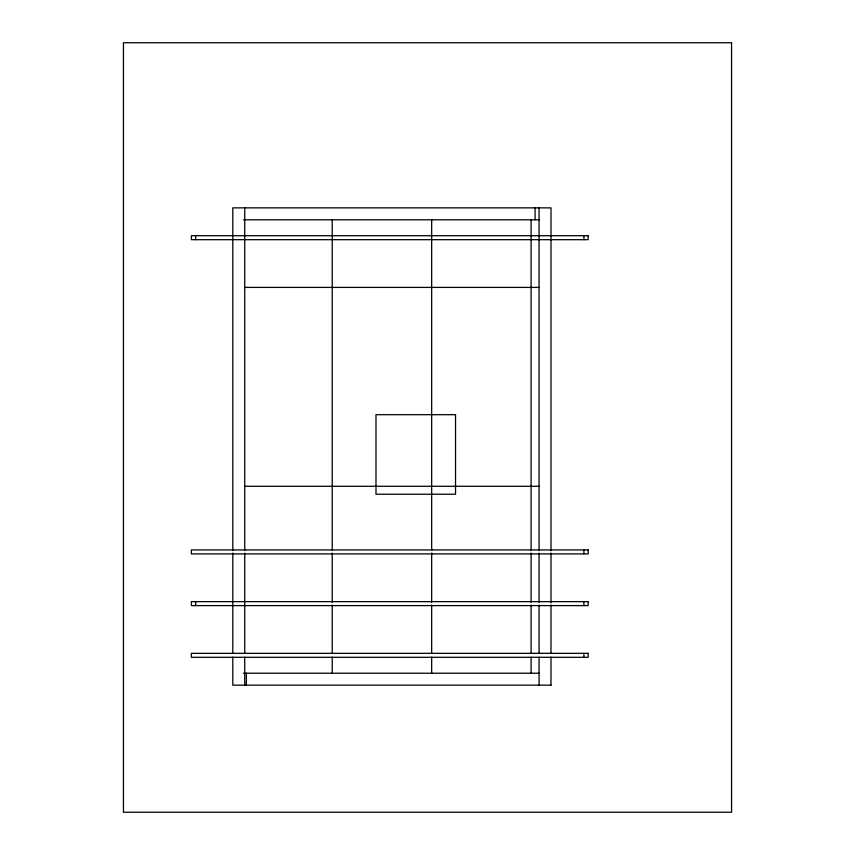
<?xml version="1.0" encoding="UTF-8"?>
<svg xmlns="http://www.w3.org/2000/svg" width="855" height="855" viewBox="0 0 855 855"><rect width="100%" height="100%" fill="white"/><g stroke="black" fill="none" stroke-linecap="round" stroke-linejoin="round"><path stroke-width="1.28" d="M243.451 219.799L539.088 219.799M244.733 287.408L539.067 287.408M244.733 486.281L539.067 486.281M243.451 673.227L539.152 673.227M551.026 685.154L232.795 685.154L232.795 657.121M583.901 235.702L583.901 239.678M583.901 549.925L583.901 553.901M583.901 601.631L583.901 605.607M583.901 653.338L583.901 657.313M550.994 550.673L550.994 207.861L232.795 207.861L232.795 550.535M550.994 553.014L550.994 602.722M550.994 604.891L550.994 653.338M550.994 657.121L550.994 685.154M539.067 207.861L539.067 550.535M539.067 553.164L539.067 602.54M539.067 605.158L539.067 653.338M539.067 657.153L539.067 685.154M535.091 207.861L535.091 219.799M531.105 219.799L531.105 550.353M531.105 553.014L531.105 602.401M531.105 605.073L531.105 653.124M531.105 657.121L531.105 673.142M431.668 219.799L431.668 550.353M431.668 553.014L431.668 602.401M431.668 605.073L431.668 653.124M431.668 657.121L431.668 673.142M332.232 219.799L332.232 550.353M332.232 553.014L332.232 602.401M332.232 605.073L332.232 653.124M332.232 657.121L332.232 673.142M246.379 673.227L246.379 685.154M244.733 207.861L244.733 550.535M244.733 553.164L244.733 653.327M244.733 657.153L244.733 685.154M232.795 553.014L232.795 653.338M195.645 235.702L195.645 239.678M195.645 601.631L195.645 605.607M731.559 42.75L123.441 42.75L123.441 812.25L731.559 812.25L731.559 42.75M588.155 235.702L191.381 235.702L191.381 239.678L588.155 239.678L588.155 235.702M455.533 414.686L375.986 414.686L375.986 494.233L455.533 494.233L455.533 414.686M588.155 549.925L191.381 549.925L191.381 553.901L588.155 553.901L588.155 549.925M588.155 601.631L191.381 601.631L191.381 605.607L588.155 605.607L588.155 601.631M588.155 653.338L191.381 653.338L191.381 657.313L588.155 657.313L588.155 653.338"/></g></svg>
